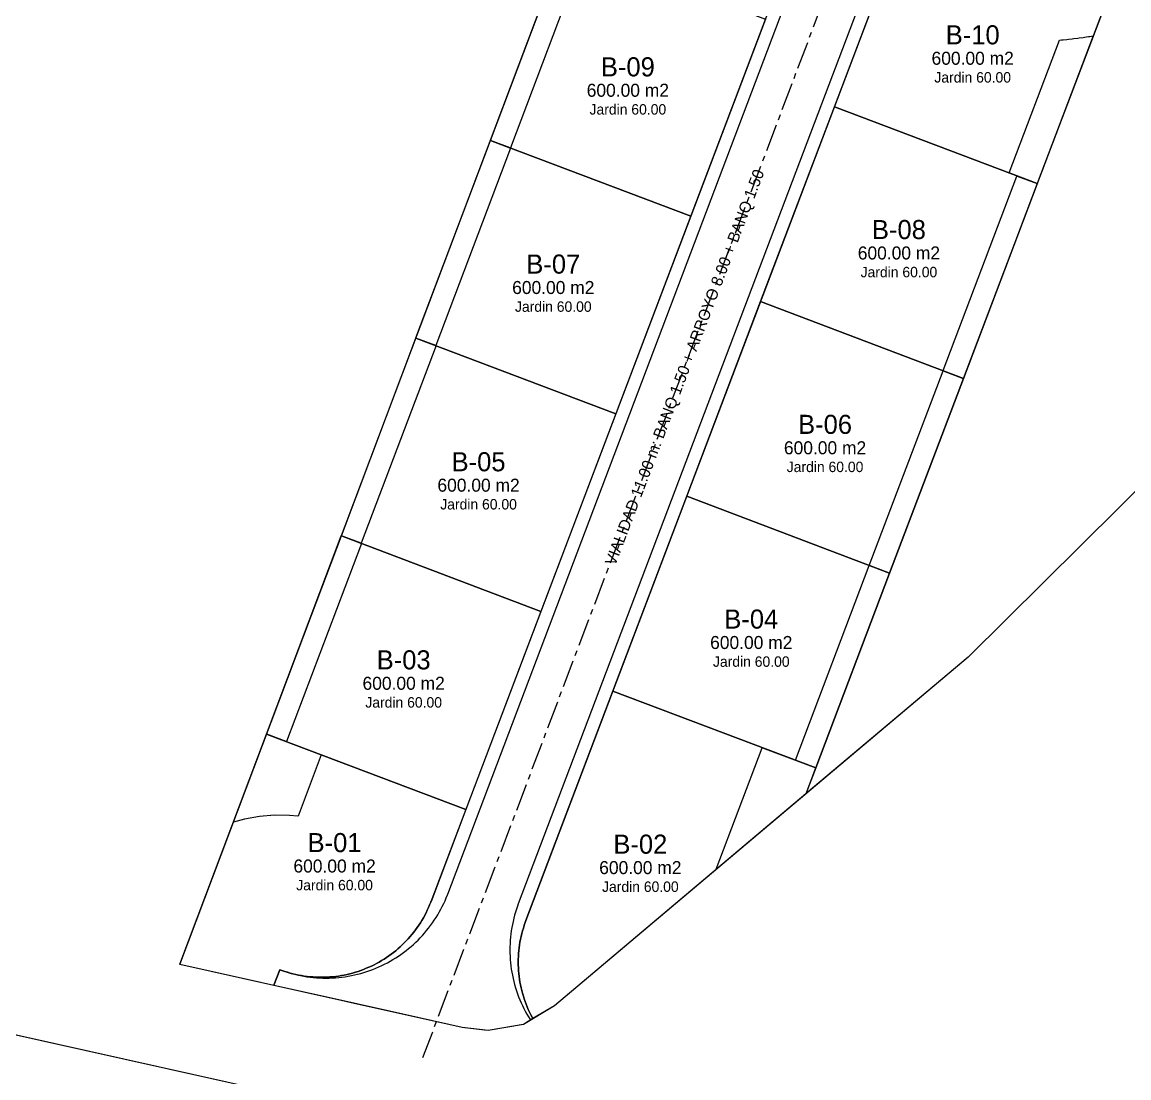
# Model space of a CAD drawing. Header units: metres. Extents: x 357848 to 358234, y 2285108 to 2285465.
# Drawn here: x 358028.8 to 358156.3, y 2285264.8 to 2285386.5 of the extents above; entities that cross this region are included whole.
import ezdxf
from ezdxf.enums import TextEntityAlignment as Align

# ---------------------------------------------------------------- set-up
doc = ezdxf.new("R2010")
doc.units = ezdxf.units.M
doc.linetypes.add('CENTER', pattern=[5.08, 3.175, -0.635, 0.635, -0.635])
for name, color, linetype in [('JARDIN-DONACION-10', 3, 'Continuous'), ('LOTES', 2, 'Continuous'), ('PARQUE-LINEAL', 94, 'Continuous'), ('POLIGONO', 5, 'Continuous'), ('TEXTO', 7, 'Continuous'), ('VIAL-ARROYO', 8, 'Continuous'), ('VIAL-DERECHO-VIA', 9, 'Continuous'), ('VIAL-EJE', 1, 'Continuous')]:
    doc.layers.add(name, color=color, linetype=linetype)

msp = doc.modelspace()

# ---------------------------------------------------------------- linework, layer by layer
at = {"layer": 'JARDIN-DONACION-10'}
msp.add_lwpolyline([(358093.67, 2285394.66), (358085.08, 2285371.96), (358085.07, 2285371.96), (358085.07, 2285371.96), (358085.07, 2285371.96), (358085.07, 2285371.96), (358085.07, 2285371.96), (358085.07, 2285371.96), (358085.07, 2285371.96), (358085.07, 2285371.96), (358085.07, 2285371.96), (358085.07, 2285371.96), (358085.07, 2285371.96), (358085.07, 2285371.96), (358085.07, 2285371.96), (358085.06, 2285371.96), (358085.06, 2285371.96), (358085.06, 2285371.96), (358082.79, 2285372.82), (358082.79, 2285372.82), (358082.79, 2285372.82), (358082.79, 2285372.82), (358082.79, 2285372.82), (358082.79, 2285372.82), (358082.79, 2285372.82), (358082.79, 2285372.82), (358082.79, 2285372.82), (358082.79, 2285372.82), (358082.79, 2285372.82), (358082.79, 2285372.83), (358082.79, 2285372.83), (358082.79, 2285372.83), (358082.79, 2285372.83), (358082.79, 2285372.83), (358082.79, 2285372.83), (358082.79, 2285372.83), (358091.34, 2285395.54)], dxfattribs=at)
for points in [[(358142.55, 2285369.07), (358142.55, 2285369.07), (358142.55, 2285369.07), (358142.54, 2285369.07), (358142.54, 2285369.07), (358142.54, 2285369.07), (358142.54, 2285369.07), (358142.54, 2285369.07), (358142.54, 2285369.07), (358142.54, 2285369.07), (358142.54, 2285369.07), (358142.54, 2285369.07), (358142.54, 2285369.07), (358142.54, 2285369.08), (358142.54, 2285369.08), (358142.54, 2285369.08), (358142.54, 2285369.08), (358148.35, 2285384.39), (358148.35, 2285384.39), (358148.35, 2285384.39), (358148.35, 2285384.39), (358148.35, 2285384.39), (358148.35, 2285384.39), (358148.35, 2285384.39), (358148.35, 2285384.39), (358148.35, 2285384.39), (358148.35, 2285384.39), (358148.35, 2285384.39), (358148.35, 2285384.39), (358148.35, 2285384.39), (358148.59, 2285384.41), (358148.59, 2285384.41), (358148.77, 2285384.43), (358148.77, 2285384.43), (358149.21, 2285384.47), (358149.21, 2285384.47), (358149.39, 2285384.48), (358149.39, 2285384.48), (358149.83, 2285384.53), (358149.83, 2285384.53), (358150.01, 2285384.55), (358150.01, 2285384.55), (358150.45, 2285384.61), (358150.45, 2285384.61), (358150.63, 2285384.63), (358150.63, 2285384.63), (358151.07, 2285384.69), (358151.07, 2285384.69), (358151.24, 2285384.72), (358151.24, 2285384.72), (358151.68, 2285384.79), (358151.68, 2285384.79), (358151.86, 2285384.81), (358151.86, 2285384.81), (358152.23, 2285384.88), (358152.23, 2285384.88), (358152.23, 2285384.88), (358152.23, 2285384.88), (358152.23, 2285384.88), (358152.23, 2285384.88), (358152.24, 2285384.88), (358152.24, 2285384.88), (358152.24, 2285384.88), (358152.24, 2285384.88), (358152.24, 2285384.88), (358152.24, 2285384.88), (358152.24, 2285384.87), (358152.24, 2285384.87), (358152.24, 2285384.87), (358152.24, 2285384.87), (358152.24, 2285384.87), (358152.24, 2285384.87), (358152.24, 2285384.87), (358152.24, 2285384.87), (358152.24, 2285384.87), (358152.24, 2285384.87), (358145.79, 2285367.85), (358145.79, 2285367.85), (358145.79, 2285367.85), (358145.79, 2285367.84), (358145.79, 2285367.84), (358145.79, 2285367.84), (358145.79, 2285367.84), (358145.79, 2285367.84), (358145.79, 2285367.84), (358145.79, 2285367.84), (358145.78, 2285367.84), (358145.78, 2285367.84), (358145.78, 2285367.84), (358145.78, 2285367.84), (358145.78, 2285367.84), (358145.78, 2285367.84), (358145.78, 2285367.84), (358142.55, 2285369.07)], [(358074.21, 2285350.05), (358074.21, 2285350.05), (358074.21, 2285350.05), (358074.21, 2285350.05), (358074.21, 2285350.05), (358074.21, 2285350.05), (358074.21, 2285350.05), (358074.21, 2285350.06), (358074.21, 2285350.06), (358074.21, 2285350.06), (358074.21, 2285350.06), (358074.21, 2285350.06), (358074.21, 2285350.06), (358074.21, 2285350.06), (358074.21, 2285350.06), (358074.21, 2285350.06), (358074.21, 2285350.06), (358082.78, 2285372.81), (358082.78, 2285372.81), (358082.78, 2285372.81), (358082.78, 2285372.82), (358082.78, 2285372.82), (358082.78, 2285372.82), (358082.78, 2285372.82), (358082.78, 2285372.82), (358082.78, 2285372.82), (358082.78, 2285372.82), (358082.79, 2285372.82), (358082.79, 2285372.82), (358082.79, 2285372.82), (358082.79, 2285372.82), (358082.79, 2285372.82), (358082.79, 2285372.82), (358082.79, 2285372.82), (358085.1, 2285371.94), (358085.1, 2285371.94), (358085.1, 2285371.94), (358085.1, 2285371.94), (358085.1, 2285371.94), (358085.1, 2285371.94), (358085.1, 2285371.94), (358085.11, 2285371.94), (358085.11, 2285371.94), (358085.11, 2285371.94), (358085.11, 2285371.94), (358085.11, 2285371.94), (358085.11, 2285371.93), (358085.11, 2285371.93), (358085.11, 2285371.93), (358085.11, 2285371.93), (358085.11, 2285371.93), (358076.49, 2285349.2), (358076.49, 2285349.2), (358076.49, 2285349.2), (358076.49, 2285349.2), (358076.49, 2285349.2), (358076.49, 2285349.19), (358076.49, 2285349.19), (358076.49, 2285349.19), (358076.49, 2285349.19), (358076.49, 2285349.19), (358076.48, 2285349.19), (358076.48, 2285349.19), (358076.48, 2285349.19), (358076.48, 2285349.19), (358076.48, 2285349.19), (358076.48, 2285349.19), (358076.48, 2285349.19), (358074.21, 2285350.05)], [(358134.95, 2285346.28), (358134.95, 2285346.28), (358134.95, 2285346.28), (358134.95, 2285346.28), (358134.95, 2285346.28), (358134.95, 2285346.28), (358134.95, 2285346.28), (358134.95, 2285346.28), (358134.95, 2285346.28), (358134.95, 2285346.28), (358134.95, 2285346.28), (358134.95, 2285346.29), (358134.95, 2285346.29), (358134.95, 2285346.29), (358134.95, 2285346.29), (358134.95, 2285346.29), (358134.95, 2285346.29), (358143.45, 2285368.71), (358143.45, 2285368.71), (358143.45, 2285368.72), (358143.45, 2285368.72), (358143.45, 2285368.72), (358143.45, 2285368.72), (358143.45, 2285368.72), (358143.45, 2285368.72), (358143.45, 2285368.72), (358143.45, 2285368.72), (358143.45, 2285368.72), (358143.46, 2285368.72), (358143.46, 2285368.72), (358143.46, 2285368.72), (358143.46, 2285368.72), (358143.46, 2285368.72), (358143.46, 2285368.72), (358145.78, 2285367.84), (358145.78, 2285367.84), (358145.78, 2285367.84), (358145.78, 2285367.84), (358145.78, 2285367.84), (358145.78, 2285367.84), (358145.78, 2285367.84), (358145.78, 2285367.84), (358145.78, 2285367.84), (358145.78, 2285367.84), (358145.78, 2285367.83), (358145.78, 2285367.83), (358145.78, 2285367.83), (358145.78, 2285367.83), (358145.78, 2285367.83), (358145.78, 2285367.83), (358145.78, 2285367.83), (358137.29, 2285345.4), (358137.29, 2285345.4), (358137.29, 2285345.4), (358137.29, 2285345.4), (358137.28, 2285345.4), (358137.28, 2285345.4), (358137.28, 2285345.4), (358137.28, 2285345.4), (358137.28, 2285345.4), (358137.28, 2285345.4), (358137.28, 2285345.4), (358137.28, 2285345.4), (358137.28, 2285345.4), (358137.28, 2285345.4), (358137.28, 2285345.4), (358137.27, 2285345.4), (358137.27, 2285345.4), (358134.95, 2285346.28)], [(358065.62, 2285327.24), (358065.62, 2285327.24), (358065.62, 2285327.24), (358065.61, 2285327.24), (358065.61, 2285327.24), (358065.61, 2285327.25), (358065.61, 2285327.25), (358065.61, 2285327.25), (358065.61, 2285327.25), (358065.61, 2285327.25), (358065.61, 2285327.25), (358065.61, 2285327.25), (358065.61, 2285327.25), (358065.61, 2285327.25), (358065.61, 2285327.25), (358065.61, 2285327.25), (358065.61, 2285327.26), (358074.2, 2285350.05), (358074.2, 2285350.05), (358074.2, 2285350.05), (358074.2, 2285350.05), (358074.2, 2285350.05), (358074.2, 2285350.05), (358074.2, 2285350.05), (358074.2, 2285350.05), (358074.2, 2285350.05), (358074.21, 2285350.05), (358074.21, 2285350.05), (358074.21, 2285350.05), (358074.21, 2285350.05), (358074.21, 2285350.05), (358074.21, 2285350.05), (358074.21, 2285350.05), (358074.21, 2285350.05), (358076.52, 2285349.18), (358076.52, 2285349.18), (358076.52, 2285349.18), (358076.52, 2285349.18), (358076.52, 2285349.18), (358076.52, 2285349.18), (358076.52, 2285349.17), (358076.52, 2285349.17), (358076.52, 2285349.17), (358076.52, 2285349.17), (358076.52, 2285349.17), (358076.52, 2285349.17), (358076.52, 2285349.17), (358076.52, 2285349.17), (358076.52, 2285349.17), (358076.52, 2285349.17), (358076.52, 2285349.17), (358067.89, 2285326.39), (358067.89, 2285326.39), (358067.89, 2285326.39), (358067.89, 2285326.39), (358067.89, 2285326.39), (358067.89, 2285326.39), (358067.89, 2285326.39), (358067.89, 2285326.39), (358067.89, 2285326.39), (358067.89, 2285326.39), (358067.88, 2285326.39), (358067.88, 2285326.38), (358067.88, 2285326.38), (358067.88, 2285326.38), (358067.88, 2285326.38), (358067.88, 2285326.39), (358067.88, 2285326.39), (358065.62, 2285327.24)], [(358126.45, 2285323.84), (358126.45, 2285323.84), (358126.45, 2285323.84), (358126.45, 2285323.84), (358126.45, 2285323.84), (358126.45, 2285323.84), (358126.44, 2285323.84), (358126.44, 2285323.84), (358126.44, 2285323.84), (358126.44, 2285323.84), (358126.44, 2285323.84), (358126.44, 2285323.84), (358126.44, 2285323.84), (358126.44, 2285323.85), (358126.44, 2285323.85), (358126.44, 2285323.85), (358126.44, 2285323.85), (358134.94, 2285346.27), (358134.94, 2285346.27), (358134.94, 2285346.27), (358134.94, 2285346.27), (358134.95, 2285346.27), (358134.95, 2285346.28), (358134.95, 2285346.28), (358134.95, 2285346.28), (358134.95, 2285346.28), (358134.95, 2285346.28), (358134.95, 2285346.28), (358134.95, 2285346.28), (358134.95, 2285346.28), (358134.95, 2285346.28), (358134.95, 2285346.28), (358134.96, 2285346.28), (358134.96, 2285346.28), (358137.27, 2285345.4), (358137.27, 2285345.4), (358137.28, 2285345.4), (358137.28, 2285345.4), (358137.28, 2285345.4), (358137.28, 2285345.4), (358137.28, 2285345.4), (358137.28, 2285345.39), (358137.28, 2285345.39), (358137.28, 2285345.39), (358137.28, 2285345.39), (358137.28, 2285345.39), (358137.28, 2285345.39), (358137.28, 2285345.39), (358137.28, 2285345.39), (358137.28, 2285345.39), (358137.28, 2285345.39), (358128.78, 2285322.96), (358128.78, 2285322.96), (358128.78, 2285322.96), (358128.78, 2285322.96), (358128.78, 2285322.96), (358128.78, 2285322.96), (358128.78, 2285322.96), (358128.78, 2285322.96), (358128.78, 2285322.96), (358128.78, 2285322.96), (358128.78, 2285322.96), (358128.77, 2285322.96), (358128.77, 2285322.96), (358128.77, 2285322.96), (358128.77, 2285322.96), (358128.77, 2285322.96), (358128.77, 2285322.96), (358126.45, 2285323.84)], [(358057.01, 2285304.39), (358057.01, 2285304.39), (358057, 2285304.39), (358057, 2285304.39), (358057, 2285304.39), (358057, 2285304.4), (358057, 2285304.4), (358057, 2285304.4), (358057, 2285304.4), (358057, 2285304.4), (358057, 2285304.4), (358057, 2285304.4), (358057, 2285304.4), (358057, 2285304.4), (358057, 2285304.4), (358057, 2285304.4), (358057, 2285304.41), (358065.6, 2285327.24), (358065.6, 2285327.24), (358065.6, 2285327.24), (358065.61, 2285327.24), (358065.61, 2285327.24), (358065.61, 2285327.24), (358065.61, 2285327.24), (358065.61, 2285327.24), (358065.61, 2285327.24), (358065.61, 2285327.24), (358065.61, 2285327.24), (358065.61, 2285327.24), (358065.61, 2285327.24), (358065.61, 2285327.24), (358065.62, 2285327.24), (358065.62, 2285327.24), (358065.62, 2285327.24), (358067.92, 2285326.37), (358067.92, 2285326.37), (358067.92, 2285326.37), (358067.92, 2285326.37), (358067.92, 2285326.37), (358067.92, 2285326.37), (358067.92, 2285326.37), (358067.92, 2285326.37), (358067.92, 2285326.37), (358067.92, 2285326.36), (358067.92, 2285326.36), (358067.92, 2285326.36), (358067.92, 2285326.36), (358067.92, 2285326.36), (358067.92, 2285326.36), (358067.92, 2285326.36), (358067.92, 2285326.36), (358059.28, 2285303.54), (358059.28, 2285303.54), (358059.28, 2285303.54), (358059.28, 2285303.54), (358059.27, 2285303.54), (358059.27, 2285303.54), (358059.27, 2285303.54), (358059.27, 2285303.54), (358059.27, 2285303.54), (358059.27, 2285303.54), (358059.27, 2285303.54), (358059.27, 2285303.54), (358059.27, 2285303.54), (358059.27, 2285303.54), (358059.27, 2285303.54), (358059.26, 2285303.54), (358059.26, 2285303.54), (358057.01, 2285304.39)], [(358117.94, 2285301.39), (358117.94, 2285301.39), (358117.94, 2285301.39), (358117.94, 2285301.39), (358117.94, 2285301.39), (358117.94, 2285301.4), (358117.94, 2285301.4), (358117.94, 2285301.4), (358117.94, 2285301.4), (358117.94, 2285301.4), (358117.94, 2285301.4), (358117.94, 2285301.4), (358117.94, 2285301.4), (358117.94, 2285301.4), (358117.94, 2285301.4), (358117.94, 2285301.4), (358117.94, 2285301.41), (358126.44, 2285323.83), (358126.44, 2285323.83), (358126.44, 2285323.83), (358126.44, 2285323.83), (358126.44, 2285323.83), (358126.44, 2285323.83), (358126.44, 2285323.83), (358126.44, 2285323.83), (358126.44, 2285323.83), (358126.44, 2285323.83), (358126.45, 2285323.83), (358126.45, 2285323.83), (358126.45, 2285323.83), (358126.45, 2285323.83), (358126.45, 2285323.83), (358126.45, 2285323.83), (358126.45, 2285323.83), (358128.77, 2285322.96), (358128.77, 2285322.96), (358128.77, 2285322.96), (358128.77, 2285322.95), (358128.77, 2285322.95), (358128.77, 2285322.95), (358128.77, 2285322.95), (358128.77, 2285322.95), (358128.77, 2285322.95), (358128.78, 2285322.95), (358128.78, 2285322.95), (358128.78, 2285322.95), (358128.78, 2285322.95), (358128.78, 2285322.95), (358128.78, 2285322.94), (358128.78, 2285322.94), (358128.78, 2285322.94), (358120.28, 2285300.52), (358120.28, 2285300.52), (358120.28, 2285300.52), (358120.28, 2285300.52), (358120.28, 2285300.52), (358120.28, 2285300.52), (358120.27, 2285300.51), (358120.27, 2285300.51), (358120.27, 2285300.51), (358120.27, 2285300.51), (358120.27, 2285300.51), (358120.27, 2285300.51), (358120.27, 2285300.51), (358120.27, 2285300.51), (358120.27, 2285300.51), (358120.27, 2285300.51), (358120.26, 2285300.51), (358117.94, 2285301.39)], [(358053.19, 2285294.24), (358053.19, 2285294.24), (358053.19, 2285294.24), (358053.18, 2285294.24), (358053.18, 2285294.24), (358053.18, 2285294.24), (358053.18, 2285294.24), (358053.18, 2285294.24), (358053.18, 2285294.24), (358053.18, 2285294.24), (358053.18, 2285294.24), (358053.18, 2285294.25), (358053.18, 2285294.25), (358053.18, 2285294.25), (358053.18, 2285294.25), (358053.18, 2285294.25), (358053.18, 2285294.25), (358053.18, 2285294.25), (358053.18, 2285294.25), (358053.18, 2285294.25), (358053.18, 2285294.25), (358053.18, 2285294.25), (358053.18, 2285294.26), (358053.18, 2285294.26), (358056.99, 2285304.39), (358056.99, 2285304.39), (358056.99, 2285304.39), (358056.99, 2285304.39), (358057, 2285304.39), (358057, 2285304.39), (358057, 2285304.39), (358057, 2285304.39), (358057, 2285304.39), (358057, 2285304.39), (358057, 2285304.39), (358057, 2285304.39), (358057, 2285304.39), (358057, 2285304.39), (358057, 2285304.39), (358057.01, 2285304.39), (358057.01, 2285304.39), (358063.29, 2285302.01), (358063.29, 2285302.01), (358063.29, 2285302.01), (358063.29, 2285302.01), (358063.3, 2285302.01), (358063.3, 2285302.01), (358063.3, 2285302.01), (358063.3, 2285302.01), (358063.3, 2285302), (358063.3, 2285302), (358063.3, 2285302), (358063.3, 2285302), (358063.3, 2285302), (358063.3, 2285302), (358063.3, 2285302), (358063.3, 2285302), (358063.3, 2285302), (358060.62, 2285294.94), (358060.62, 2285294.94), (358060.62, 2285294.94), (358060.62, 2285294.94), (358060.62, 2285294.94), (358060.62, 2285294.94), (358060.62, 2285294.94), (358060.62, 2285294.94), (358060.62, 2285294.94), (358060.62, 2285294.94), (358060.62, 2285294.94), (358060.62, 2285294.94), (358060.62, 2285294.94), (358060.61, 2285294.94), (358059.65, 2285295.04), (358059.65, 2285295.04), (358057.91, 2285295.07), (358057.9, 2285295.07), (358056.17, 2285294.92), (358056.17, 2285294.92), (358054.45, 2285294.61), (358054.45, 2285294.61), (358053.19, 2285294.24)], [(358108.82, 2285288.83), (358108.82, 2285288.82), (358108.82, 2285288.82), (358108.82, 2285288.82), (358108.82, 2285288.82), (358108.82, 2285288.82), (358108.81, 2285288.82), (358108.81, 2285288.82), (358108.81, 2285288.82), (358108.81, 2285288.82), (358108.81, 2285288.82), (358108.81, 2285288.82), (358108.81, 2285288.82), (358108.81, 2285288.82), (358108.81, 2285288.83), (358108.81, 2285288.83), (358108.81, 2285288.83), (358108.81, 2285288.83), (358108.8, 2285288.83), (358108.8, 2285288.83), (358108.8, 2285288.83), (358108.8, 2285288.83), (358108.8, 2285288.83), (358108.8, 2285288.83), (358108.8, 2285288.83), (358108.8, 2285288.83), (358108.8, 2285288.84), (358108.8, 2285288.84), (358114.11, 2285302.83), (358114.11, 2285302.84), (358114.11, 2285302.84), (358114.11, 2285302.84), (358114.11, 2285302.84), (358114.11, 2285302.84), (358114.11, 2285302.84), (358114.11, 2285302.84), (358114.12, 2285302.84), (358114.12, 2285302.84), (358114.12, 2285302.84), (358114.12, 2285302.84), (358114.12, 2285302.84), (358114.12, 2285302.84), (358114.12, 2285302.84), (358114.12, 2285302.84), (358114.12, 2285302.84), (358120.26, 2285300.51), (358120.27, 2285300.51), (358120.27, 2285300.51), (358120.27, 2285300.51), (358120.27, 2285300.51), (358120.27, 2285300.51), (358120.27, 2285300.51), (358120.27, 2285300.51), (358120.27, 2285300.51), (358120.27, 2285300.51), (358120.27, 2285300.51), (358120.27, 2285300.51), (358120.27, 2285300.5), (358120.27, 2285300.5), (358120.27, 2285300.5), (358120.27, 2285300.5), (358120.27, 2285300.5), (358119.14, 2285297.52), (358119.14, 2285297.52), (358119.14, 2285297.52), (358119.14, 2285297.52), (358119.14, 2285297.52), (358119.14, 2285297.52), (358108.82, 2285288.83)]]:
    msp.add_lwpolyline(points, close=True, dxfattribs=at)
at = {"layer": 'LOTES'}
for points in [[(358130.91, 2285399.14), (358154.29, 2285390.28), (358145.79, 2285367.84), (358122.41, 2285376.7), (358130.91, 2285399.14)], [(358105.86, 2285364.08), (358082.78, 2285372.82), (358091.35, 2285395.55), (358114.47, 2285386.79), (358105.86, 2285364.08)], [(358122.41, 2285376.7), (358145.79, 2285367.84), (358137.28, 2285345.4), (358113.91, 2285354.25), (358122.41, 2285376.7)], [(358097.24, 2285341.32), (358074.2, 2285350.05), (358082.78, 2285372.82), (358105.86, 2285364.08), (358097.24, 2285341.32)], [(358113.91, 2285354.25), (358137.28, 2285345.4), (358128.78, 2285322.95), (358105.4, 2285331.81), (358113.91, 2285354.25)], [(358088.61, 2285318.53), (358065.61, 2285327.25), (358074.2, 2285350.05), (358097.24, 2285341.32), (358088.61, 2285318.53)], [(358105.4, 2285331.81), (358128.78, 2285322.95), (358120.27, 2285300.51), (358096.9, 2285309.37), (358105.4, 2285331.81)], [(358079.95, 2285295.7), (358057, 2285304.4), (358065.61, 2285327.25), (358088.61, 2285318.53), (358079.95, 2285295.7)], [(358090.15, 2285273.1), (358090.15, 2285273.1), (358090.15, 2285273.1), (358090.15, 2285273.1), (358090.15, 2285273.1), (358090.15, 2285273.1), (358087.68, 2285271.62), (358087.68, 2285271.62), (358087.68, 2285271.62), (358087.68, 2285271.62), (358087.68, 2285271.62), (358087.68, 2285271.62), (358087.68, 2285271.62), (358087.68, 2285271.62), (358087.68, 2285271.62), (358087.68, 2285271.62), (358087.68, 2285271.62), (358087.68, 2285271.62), (358087.67, 2285271.62), (358087.67, 2285271.62), (358087.67, 2285271.62), (358087.67, 2285271.62), (358087.67, 2285271.62), (358087.67, 2285271.62), (358087.67, 2285271.62), (358087.67, 2285271.62), (358087.67, 2285271.62), (358087.59, 2285271.77), (358087.59, 2285271.77), (358087.59, 2285271.77), (358087.59, 2285271.77), (358087.59, 2285271.77), (358087.59, 2285271.77), (358087.44, 2285272.06), (358087.44, 2285272.06), (358087.44, 2285272.06), (358087.44, 2285272.06), (358087.44, 2285272.06), (358087.44, 2285272.06), (358087.29, 2285272.36), (358087.29, 2285272.36), (358087.29, 2285272.36), (358087.29, 2285272.36), (358087.29, 2285272.36), (358087.29, 2285272.36), (358087.15, 2285272.66), (358087.15, 2285272.66), (358087.15, 2285272.66), (358087.15, 2285272.66), (358087.15, 2285272.66), (358087.15, 2285272.66), (358087.02, 2285272.96), (358087.02, 2285272.96), (358087.02, 2285272.96), (358087.02, 2285272.96), (358087.02, 2285272.96), (358087.02, 2285272.96), (358086.9, 2285273.27), (358086.9, 2285273.27), (358086.9, 2285273.27), (358086.9, 2285273.27), (358086.9, 2285273.27), (358086.9, 2285273.27), (358086.78, 2285273.58), (358086.78, 2285273.58), (358086.78, 2285273.58), (358086.78, 2285273.58), (358086.78, 2285273.58), (358086.78, 2285273.58), (358086.68, 2285273.9), (358086.68, 2285273.9), (358086.68, 2285273.9), (358086.68, 2285273.9), (358086.68, 2285273.9), (358086.68, 2285273.9), (358086.58, 2285274.21), (358086.58, 2285274.21), (358086.58, 2285274.21), (358086.58, 2285274.21), (358086.58, 2285274.21), (358086.58, 2285274.21), (358086.48, 2285274.53), (358086.48, 2285274.53), (358086.48, 2285274.53), (358086.48, 2285274.53), (358086.48, 2285274.53), (358086.48, 2285274.53), (358086.4, 2285274.85), (358086.4, 2285274.85), (358086.4, 2285274.85), (358086.4, 2285274.85), (358086.4, 2285274.85), (358086.4, 2285274.85), (358086.32, 2285275.17), (358086.32, 2285275.17), (358086.32, 2285275.17), (358086.32, 2285275.17), (358086.32, 2285275.17), (358086.32, 2285275.17), (358086.26, 2285275.5), (358086.26, 2285275.5), (358086.26, 2285275.5), (358086.26, 2285275.5), (358086.26, 2285275.5), (358086.26, 2285275.5), (358086.19, 2285275.82), (358086.19, 2285275.82), (358086.19, 2285275.82), (358086.19, 2285275.82), (358086.19, 2285275.82), (358086.19, 2285275.82), (358086.14, 2285276.15), (358086.14, 2285276.15), (358086.14, 2285276.15), (358086.14, 2285276.15), (358086.14, 2285276.15), (358086.14, 2285276.15), (358086.1, 2285276.48), (358086.1, 2285276.48), (358086.1, 2285276.48), (358086.1, 2285276.48), (358086.1, 2285276.48), (358086.1, 2285276.48), (358086.06, 2285276.81), (358086.06, 2285276.81), (358086.06, 2285276.81), (358086.06, 2285276.81), (358086.06, 2285276.81), (358086.06, 2285276.81), (358086.03, 2285277.14), (358086.03, 2285277.14), (358086.03, 2285277.14), (358086.03, 2285277.14), (358086.03, 2285277.14), (358086.03, 2285277.14), (358086.01, 2285277.47), (358086.01, 2285277.47), (358086.01, 2285277.47), (358086.01, 2285277.47), (358086.01, 2285277.47), (358086.01, 2285277.47), (358086, 2285277.8), (358086, 2285277.8), (358086, 2285277.8), (358086, 2285277.8), (358086, 2285277.8), (358086, 2285277.8), (358086, 2285278.13), (358086, 2285278.13), (358086, 2285278.13), (358086, 2285278.13), (358086, 2285278.13), (358086, 2285278.13), (358086, 2285278.46), (358086, 2285278.46), (358086, 2285278.46), (358086, 2285278.46), (358086, 2285278.46), (358086, 2285278.46), (358086.01, 2285278.79), (358086.01, 2285278.79), (358086.01, 2285278.79), (358086.01, 2285278.79), (358086.01, 2285278.79), (358086.01, 2285278.79), (358086.03, 2285279.12), (358086.03, 2285279.12), (358086.03, 2285279.12), (358086.03, 2285279.12), (358086.03, 2285279.12), (358086.03, 2285279.12), (358086.06, 2285279.45), (358086.06, 2285279.45), (358086.06, 2285279.45), (358086.06, 2285279.45), (358086.06, 2285279.45), (358086.06, 2285279.45), (358086.1, 2285279.78), (358086.1, 2285279.78), (358086.1, 2285279.78), (358086.1, 2285279.78), (358086.1, 2285279.78), (358086.1, 2285279.78), (358086.14, 2285280.11), (358086.14, 2285280.11), (358086.14, 2285280.11), (358086.14, 2285280.11), (358086.14, 2285280.11), (358086.14, 2285280.11), (358086.19, 2285280.44), (358086.19, 2285280.44), (358086.19, 2285280.44), (358086.19, 2285280.44), (358086.19, 2285280.44), (358086.19, 2285280.44), (358086.26, 2285280.76), (358086.26, 2285280.76), (358086.26, 2285280.76), (358086.26, 2285280.76), (358086.26, 2285280.76), (358086.26, 2285280.76), (358086.32, 2285281.09), (358086.32, 2285281.09), (358086.32, 2285281.09), (358086.32, 2285281.09), (358086.32, 2285281.09), (358086.32, 2285281.09), (358086.4, 2285281.41), (358086.4, 2285281.41), (358086.4, 2285281.41), (358086.4, 2285281.41), (358086.4, 2285281.41), (358086.4, 2285281.41), (358086.48, 2285281.73), (358086.48, 2285281.73), (358086.48, 2285281.73), (358086.48, 2285281.73), (358086.48, 2285281.73), (358086.48, 2285281.73), (358086.58, 2285282.05), (358086.58, 2285282.05), (358086.58, 2285282.05), (358086.58, 2285282.05), (358086.58, 2285282.05), (358086.58, 2285282.05), (358086.68, 2285282.36), (358086.68, 2285282.36), (358086.68, 2285282.37), (358086.68, 2285282.37), (358086.68, 2285282.37), (358086.68, 2285282.37), (358086.78, 2285282.68), (358086.78, 2285282.68), (358086.78, 2285282.68), (358086.78, 2285282.68), (358086.78, 2285282.68), (358086.78, 2285282.68), (358086.87, 2285282.91), (358086.87, 2285282.91), (358086.87, 2285282.91), (358086.87, 2285282.91), (358086.87, 2285282.91), (358086.87, 2285282.92), (358086.87, 2285282.92), (358086.87, 2285282.92), (358086.87, 2285282.92), (358086.87, 2285282.92), (358086.87, 2285282.92), (358086.87, 2285282.92), (358086.87, 2285282.92), (358086.87, 2285282.92), (358086.87, 2285282.92), (358086.87, 2285282.92), (358096.9, 2285309.37), (358120.27, 2285300.51), (358119.14, 2285297.52), (358090.15, 2285273.1)], [(358075.94, 2285285.1), (358075.94, 2285285.1), (358075.94, 2285285.1), (358075.94, 2285285.1), (358075.94, 2285285.1), (358075.93, 2285285.1), (358075.93, 2285285.1), (358075.93, 2285285.1), (358075.93, 2285285.1), (358075.93, 2285285.09), (358075.93, 2285285.09), (358075.91, 2285285.02), (358075.91, 2285285.02), (358075.91, 2285285.02), (358075.91, 2285285.02), (358075.78, 2285284.71), (358075.78, 2285284.71), (358075.78, 2285284.71), (358075.78, 2285284.71), (358075.65, 2285284.41), (358075.65, 2285284.41), (358075.65, 2285284.41), (358075.65, 2285284.41), (358075.51, 2285284.11), (358075.51, 2285284.11), (358075.51, 2285284.11), (358075.51, 2285284.11), (358075.37, 2285283.81), (358075.37, 2285283.81), (358075.37, 2285283.81), (358075.37, 2285283.81), (358075.22, 2285283.52), (358075.22, 2285283.52), (358075.22, 2285283.51), (358075.22, 2285283.51), (358075.06, 2285283.22), (358075.06, 2285283.22), (358075.06, 2285283.22), (358075.06, 2285283.22), (358074.89, 2285282.94), (358074.89, 2285282.94), (358074.89, 2285282.94), (358074.89, 2285282.94), (358074.72, 2285282.66), (358074.72, 2285282.66), (358074.72, 2285282.66), (358074.72, 2285282.66), (358074.54, 2285282.38), (358074.54, 2285282.38), (358074.54, 2285282.38), (358074.54, 2285282.38), (358074.35, 2285282.11), (358074.35, 2285282.11), (358074.35, 2285282.11), (358074.35, 2285282.11), (358074.15, 2285281.84), (358074.15, 2285281.84), (358074.15, 2285281.84), (358074.15, 2285281.84), (358073.95, 2285281.57), (358073.95, 2285281.57), (358073.95, 2285281.57), (358073.95, 2285281.57), (358073.75, 2285281.31), (358073.75, 2285281.31), (358073.75, 2285281.31), (358073.75, 2285281.31), (358073.53, 2285281.06), (358073.53, 2285281.06), (358073.53, 2285281.06), (358073.53, 2285281.06), (358073.31, 2285280.81), (358073.31, 2285280.81), (358073.31, 2285280.81), (358073.31, 2285280.81), (358073.09, 2285280.57), (358073.09, 2285280.57), (358073.09, 2285280.57), (358073.09, 2285280.57), (358072.86, 2285280.33), (358072.86, 2285280.33), (358072.86, 2285280.33), (358072.86, 2285280.33), (358072.62, 2285280.1), (358072.62, 2285280.1), (358072.62, 2285280.1), (358072.62, 2285280.1), (358072.38, 2285279.88), (358072.38, 2285279.88), (358072.38, 2285279.88), (358072.38, 2285279.88), (358072.13, 2285279.66), (358072.13, 2285279.66), (358072.13, 2285279.66), (358072.13, 2285279.66), (358071.88, 2285279.44), (358071.88, 2285279.44), (358071.87, 2285279.44), (358071.87, 2285279.44), (358071.62, 2285279.24), (358071.62, 2285279.24), (358071.62, 2285279.24), (358071.62, 2285279.24), (358071.35, 2285279.04), (358071.35, 2285279.04), (358071.35, 2285279.04), (358071.35, 2285279.04), (358071.08, 2285278.84), (358071.08, 2285278.84), (358071.08, 2285278.84), (358071.08, 2285278.84), (358070.81, 2285278.65), (358070.81, 2285278.65), (358070.81, 2285278.65), (358070.81, 2285278.65), (358070.53, 2285278.47), (358070.53, 2285278.47), (358070.53, 2285278.47), (358070.53, 2285278.47), (358070.25, 2285278.3), (358070.25, 2285278.3), (358070.25, 2285278.3), (358070.25, 2285278.3), (358069.97, 2285278.13), (358069.97, 2285278.13), (358069.96, 2285278.13), (358069.96, 2285278.13), (358069.67, 2285277.97), (358069.67, 2285277.97), (358069.67, 2285277.97), (358069.67, 2285277.97), (358069.38, 2285277.82), (358069.38, 2285277.82), (358069.38, 2285277.82), (358069.38, 2285277.82), (358069.08, 2285277.67), (358069.08, 2285277.67), (358069.08, 2285277.67), (358069.08, 2285277.67), (358068.78, 2285277.54), (358068.78, 2285277.54), (358068.78, 2285277.54), (358068.78, 2285277.54), (358068.48, 2285277.41), (358068.48, 2285277.41), (358068.48, 2285277.41), (358068.48, 2285277.41), (358068.17, 2285277.28), (358068.17, 2285277.28), (358068.17, 2285277.28), (358068.17, 2285277.28), (358067.86, 2285277.17), (358067.86, 2285277.17), (358067.86, 2285277.17), (358067.86, 2285277.17), (358067.55, 2285277.06), (358067.55, 2285277.06), (358067.55, 2285277.06), (358067.55, 2285277.06), (358067.23, 2285276.96), (358067.23, 2285276.96), (358067.23, 2285276.96), (358067.23, 2285276.96), (358066.91, 2285276.87), (358066.91, 2285276.87), (358066.91, 2285276.87), (358066.91, 2285276.87), (358066.59, 2285276.78), (358066.59, 2285276.78), (358066.59, 2285276.78), (358066.59, 2285276.78), (358066.27, 2285276.71), (358066.27, 2285276.71), (358066.27, 2285276.71), (358066.27, 2285276.71), (358065.94, 2285276.64), (358065.94, 2285276.64), (358065.94, 2285276.64), (358065.94, 2285276.64), (358065.62, 2285276.58), (358065.62, 2285276.58), (358065.62, 2285276.58), (358065.62, 2285276.58), (358065.29, 2285276.52), (358065.29, 2285276.52), (358065.29, 2285276.52), (358065.29, 2285276.52), (358064.96, 2285276.48), (358064.96, 2285276.48), (358064.96, 2285276.48), (358064.96, 2285276.48), (358064.63, 2285276.44), (358064.63, 2285276.44), (358064.63, 2285276.44), (358064.63, 2285276.44), (358064.3, 2285276.42), (358064.3, 2285276.42), (358064.3, 2285276.42), (358064.3, 2285276.42), (358063.97, 2285276.39), (358063.97, 2285276.39), (358063.97, 2285276.39), (358063.97, 2285276.39), (358063.64, 2285276.38), (358063.64, 2285276.38), (358063.64, 2285276.38), (358063.64, 2285276.38), (358063.31, 2285276.38), (358063.31, 2285276.38), (358063.31, 2285276.38), (358063.31, 2285276.38), (358062.98, 2285276.38), (358062.98, 2285276.38), (358062.98, 2285276.38), (358062.98, 2285276.38), (358062.65, 2285276.39), (358062.65, 2285276.39), (358062.65, 2285276.39), (358062.65, 2285276.39), (358062.32, 2285276.42), (358062.32, 2285276.42), (358062.32, 2285276.42), (358062.32, 2285276.42), (358061.99, 2285276.44), (358061.99, 2285276.44), (358061.99, 2285276.44), (358061.99, 2285276.44), (358061.66, 2285276.48), (358061.66, 2285276.48), (358061.66, 2285276.48), (358061.66, 2285276.48), (358061.33, 2285276.52), (358061.33, 2285276.52), (358061.33, 2285276.52), (358061.33, 2285276.52), (358061, 2285276.58), (358061, 2285276.58), (358061, 2285276.58), (358061, 2285276.58), (358060.68, 2285276.64), (358060.68, 2285276.64), (358060.68, 2285276.64), (358060.68, 2285276.64), (358060.35, 2285276.71), (358060.35, 2285276.71), (358060.35, 2285276.71), (358060.35, 2285276.71), (358060.03, 2285276.78), (358060.03, 2285276.78), (358060.03, 2285276.78), (358060.03, 2285276.78), (358059.71, 2285276.87), (358059.71, 2285276.87), (358059.71, 2285276.87), (358059.71, 2285276.87), (358059.39, 2285276.96), (358059.39, 2285276.96), (358059.39, 2285276.96), (358059.39, 2285276.96), (358059.08, 2285277.06), (358059.08, 2285277.06), (358059.08, 2285277.06), (358059.08, 2285277.06), (358058.76, 2285277.17), (358058.76, 2285277.17), (358058.76, 2285277.17), (358058.76, 2285277.17), (358058.54, 2285277.25), (358058.54, 2285277.25), (358058.54, 2285277.25), (358058.53, 2285277.25), (358058.53, 2285277.25), (358058.53, 2285277.25), (358058.53, 2285277.25), (358058.53, 2285277.25), (358058.53, 2285277.25), (358058.53, 2285277.25), (358058.53, 2285277.25), (358058.53, 2285277.25), (358058.53, 2285277.25), (358058.53, 2285277.25), (358058.52, 2285277.25), (358058.52, 2285277.25), (358058.52, 2285277.25), (358058.52, 2285277.25), (358057.85, 2285275.46), (358057.85, 2285275.46), (358057.84, 2285275.45), (358057.84, 2285275.45), (358057.84, 2285275.45), (358057.84, 2285275.45), (358057.84, 2285275.45), (358057.84, 2285275.45), (358057.84, 2285275.45), (358057.84, 2285275.45), (358057.84, 2285275.45), (358057.84, 2285275.45), (358057.84, 2285275.45), (358057.84, 2285275.45), (358057.84, 2285275.45), (358057.84, 2285275.45), (358057.83, 2285275.45), (358057.83, 2285275.45), (358057.83, 2285275.45), (358047.01, 2285277.86), (358047.01, 2285277.87), (358047.01, 2285277.87), (358047.01, 2285277.87), (358047.01, 2285277.87), (358047.01, 2285277.87), (358047.01, 2285277.87), (358047.01, 2285277.87), (358047, 2285277.87), (358047, 2285277.87), (358047, 2285277.87), (358047, 2285277.87), (358047, 2285277.87), (358047, 2285277.87), (358047, 2285277.88), (358047, 2285277.88), (358047, 2285277.88), (358047, 2285277.88), (358057, 2285304.4), (358079.95, 2285295.7), (358075.94, 2285285.1)]]:
    msp.add_lwpolyline(points, close=True, dxfattribs=at)
at = {"layer": 'PARQUE-LINEAL'}
for points in [[(358207.33, 2285382.17), (358137.84, 2285313.27), (358137.84, 2285313.27), (358137.84, 2285313.27), (358137.84, 2285313.27), (358137.84, 2285313.27), (358137.84, 2285313.27), (358137.84, 2285313.27), (358137.84, 2285313.27), (358119.17, 2285297.55), (358119.17, 2285297.55), (358119.17, 2285297.55), (358119.17, 2285297.55), (358119.17, 2285297.55), (358119.17, 2285297.54), (358119.17, 2285297.54), (358119.17, 2285297.54), (358119.17, 2285297.54), (358119.16, 2285297.54), (358119.16, 2285297.54), (358119.16, 2285297.54), (358119.16, 2285297.55), (358119.16, 2285297.55), (358119.16, 2285297.55), (358119.16, 2285297.55), (358119.16, 2285297.55), (358119.16, 2285297.55), (358119.16, 2285297.55), (358119.16, 2285297.55), (358119.16, 2285297.55), (358119.16, 2285297.55), (358119.16, 2285297.55), (358119.16, 2285297.55), (358119.16, 2285297.55), (358119.16, 2285297.56), (358119.16, 2285297.56), (358119.16, 2285297.56), (358119.16, 2285297.56), (358120.27, 2285300.51), (358128.78, 2285322.95), (358137.28, 2285345.4), (358154.29, 2285390.28)], [(358001.77, 2285275.64), (358060.31, 2285262.57)]]:
    msp.add_lwpolyline(points, dxfattribs=at)
at = {"layer": 'POLIGONO'}
for points in [[(358047, 2285277.87), (358117.57, 2285465.14), (358234.04, 2285439.15), (358207.33, 2285382.17), (358137.84, 2285313.27), (358090.15, 2285273.1), (358086.58, 2285270.95), (358082.52, 2285270.24), (358079.54, 2285270.6), (358047, 2285277.87)], [(357879.27, 2285124.57), (357941.62, 2285289.07), (358060.31, 2285262.57), (358062.26, 2285261.77), (358063.93, 2285260.34), (358065.12, 2285258.56), (358065.64, 2285256.29), (358065.51, 2285254.15), (358063.95, 2285251.17), (357910.51, 2285122.42), (357905.46, 2285119.92), (357901.33, 2285119.68), (357879.27, 2285124.57)]]:
    msp.add_lwpolyline(points, close=True, dxfattribs=at)
at = {"layer": 'VIAL-ARROYO'}
msp.add_lwpolyline([(358134.32, 2285412.37), (358086, 2285284.85), (358086, 2285284.85), (358086, 2285284.85), (358086, 2285284.85), (358086, 2285284.85), (358086, 2285284.85), (358086, 2285284.85), (358085.9, 2285284.59), (358085.9, 2285284.59), (358085.78, 2285284.24), (358085.78, 2285284.24), (358085.67, 2285283.89), (358085.67, 2285283.89), (358085.57, 2285283.53), (358085.57, 2285283.53), (358085.48, 2285283.18), (358085.48, 2285283.18), (358085.39, 2285282.82), (358085.39, 2285282.82), (358085.32, 2285282.46), (358085.32, 2285282.46), (358085.25, 2285282.1), (358085.25, 2285282.1), (358085.19, 2285281.73), (358085.19, 2285281.73), (358085.14, 2285281.37), (358085.14, 2285281.37), (358085.1, 2285281), (358085.1, 2285281), (358085.07, 2285280.64), (358085.07, 2285280.64), (358085.05, 2285280.27), (358085.05, 2285280.27), (358085.03, 2285279.9), (358085.03, 2285279.9), (358085.03, 2285279.53), (358085.03, 2285279.53), (358085.03, 2285279.17), (358085.03, 2285279.16), (358085.05, 2285278.8), (358085.05, 2285278.8), (358085.07, 2285278.43), (358085.07, 2285278.43), (358085.1, 2285278.06), (358085.1, 2285278.06), (358085.14, 2285277.7), (358085.14, 2285277.7), (358085.19, 2285277.33), (358085.19, 2285277.33), (358085.25, 2285276.97), (358085.25, 2285276.97), (358085.32, 2285276.61), (358085.32, 2285276.61), (358085.39, 2285276.25), (358085.39, 2285276.25), (358085.48, 2285275.89), (358085.48, 2285275.89), (358085.57, 2285275.53), (358085.57, 2285275.53), (358085.67, 2285275.18), (358085.67, 2285275.18), (358085.78, 2285274.83), (358085.78, 2285274.83), (358085.9, 2285274.48), (358085.9, 2285274.48), (358086.03, 2285274.14), (358086.03, 2285274.13), (358086.17, 2285273.79), (358086.17, 2285273.79), (358086.31, 2285273.45), (358086.31, 2285273.45), (358086.47, 2285273.12), (358086.47, 2285273.12), (358086.63, 2285272.79), (358086.63, 2285272.79), (358086.8, 2285272.46), (358086.8, 2285272.46), (358086.98, 2285272.14), (358086.98, 2285272.14), (358087.16, 2285271.82), (358087.16, 2285271.82), (358087.35, 2285271.51), (358087.35, 2285271.51), (358087.39, 2285271.45), (358087.39, 2285271.45), (358087.39, 2285271.45), (358087.39, 2285271.45), (358087.39, 2285271.45), (358087.39, 2285271.45), (358087.39, 2285271.45), (358087.39, 2285271.45), (358087.39, 2285271.45), (358087.39, 2285271.44), (358087.39, 2285271.44), (358087.39, 2285271.44), (358087.39, 2285271.44), (358087.39, 2285271.44), (358087.39, 2285271.44), (358087.39, 2285271.44), (358087.39, 2285271.44), (358086.58, 2285270.95), (358086.58, 2285270.95), (358086.58, 2285270.95), (358086.58, 2285270.95), (358086.57, 2285270.95), (358082.53, 2285270.24), (358082.52, 2285270.24), (358082.52, 2285270.24), (358082.52, 2285270.24), (358080.85, 2285270.44), (358079.54, 2285270.6), (358079.54, 2285270.6), (358072.63, 2285272.14), (358066.57, 2285273.49), (358063.94, 2285274.08), (358057.85, 2285275.44), (358057.85, 2285275.44), (358057.85, 2285275.44), (358057.85, 2285275.44), (358057.85, 2285275.44), (358057.85, 2285275.44), (358057.85, 2285275.45), (358057.85, 2285275.45), (358057.85, 2285275.45), (358057.85, 2285275.45), (358057.85, 2285275.45), (358057.84, 2285275.45), (358057.84, 2285275.45), (358057.84, 2285275.45), (358057.84, 2285275.45), (358057.84, 2285275.45), (358057.84, 2285275.45), (358057.85, 2285275.46), (358058.52, 2285277.25), (358058.52, 2285277.25), (358058.52, 2285277.25), (358058.53, 2285277.25), (358058.53, 2285277.25), (358058.53, 2285277.25), (358058.53, 2285277.25), (358058.53, 2285277.25), (358058.53, 2285277.25), (358058.53, 2285277.25), (358058.53, 2285277.25), (358058.53, 2285277.25), (358058.53, 2285277.25), (358058.53, 2285277.25), (358058.53, 2285277.25), (358058.54, 2285277.25), (358058.54, 2285277.25), (358058.76, 2285277.17), (358058.76, 2285277.17), (358058.77, 2285277.17), (358058.79, 2285277.16), (358058.79, 2285277.16), (358058.79, 2285277.16), (358059.14, 2285277.04), (358059.14, 2285277.04), (358059.49, 2285276.93), (358059.49, 2285276.93), (358059.84, 2285276.82), (358059.84, 2285276.82), (358060.2, 2285276.73), (358060.2, 2285276.73), (358060.56, 2285276.65), (358060.56, 2285276.65), (358060.92, 2285276.57), (358060.92, 2285276.57), (358061.28, 2285276.5), (358061.28, 2285276.5), (358061.64, 2285276.44), (358061.64, 2285276.44), (358062.01, 2285276.39), (358062.01, 2285276.39), (358062.37, 2285276.35), (358062.37, 2285276.35), (358062.74, 2285276.32), (358062.74, 2285276.32), (358063.11, 2285276.3), (358063.11, 2285276.3), (358063.47, 2285276.29), (358063.47, 2285276.29), (358063.84, 2285276.28), (358063.84, 2285276.28), (358064.21, 2285276.29), (358064.21, 2285276.29), (358064.58, 2285276.3), (358064.58, 2285276.3), (358064.95, 2285276.32), (358064.95, 2285276.32), (358065.31, 2285276.35), (358065.31, 2285276.35), (358065.68, 2285276.39), (358065.68, 2285276.39), (358066.04, 2285276.44), (358066.04, 2285276.44), (358066.41, 2285276.5), (358066.41, 2285276.5), (358066.77, 2285276.57), (358066.77, 2285276.57), (358067.13, 2285276.65), (358067.13, 2285276.65), (358067.49, 2285276.73), (358067.49, 2285276.73), (358067.84, 2285276.82), (358067.84, 2285276.82), (358068.2, 2285276.93), (358068.2, 2285276.93), (358068.55, 2285277.04), (358068.55, 2285277.04), (358068.9, 2285277.16), (358068.9, 2285277.16), (358069.24, 2285277.29), (358069.24, 2285277.29), (358069.58, 2285277.42), (358069.58, 2285277.42), (358069.92, 2285277.57), (358069.92, 2285277.57), (358070.26, 2285277.72), (358070.26, 2285277.72), (358070.59, 2285277.88), (358070.59, 2285277.88), (358070.91, 2285278.05), (358070.91, 2285278.05), (358071.24, 2285278.23), (358071.24, 2285278.23), (358071.55, 2285278.42), (358071.55, 2285278.42), (358071.87, 2285278.61), (358071.87, 2285278.61), (358072.18, 2285278.81), (358072.18, 2285278.81), (358072.48, 2285279.02), (358072.48, 2285279.02), (358072.78, 2285279.23), (358072.78, 2285279.23), (358073.07, 2285279.46), (358073.07, 2285279.46), (358073.36, 2285279.69), (358073.36, 2285279.69), (358073.64, 2285279.92), (358073.64, 2285279.92), (358073.92, 2285280.17), (358073.92, 2285280.17), (358074.19, 2285280.42), (358074.19, 2285280.42), (358074.45, 2285280.67), (358074.45, 2285280.67), (358074.71, 2285280.94), (358074.71, 2285280.94), (358074.96, 2285281.21), (358074.96, 2285281.21), (358075.2, 2285281.48), (358075.2, 2285281.48), (358075.44, 2285281.77), (358075.44, 2285281.77), (358075.67, 2285282.05), (358075.67, 2285282.05), (358075.89, 2285282.35), (358075.89, 2285282.35), (358076.11, 2285282.64), (358076.11, 2285282.64), (358076.31, 2285282.95), (358076.31, 2285282.95), (358076.52, 2285283.26), (358076.52, 2285283.26), (358076.71, 2285283.57), (358076.71, 2285283.57), (358076.89, 2285283.89), (358076.89, 2285283.89), (358077.07, 2285284.21), (358077.07, 2285284.21), (358077.24, 2285284.54), (358077.24, 2285284.54), (358077.4, 2285284.87), (358077.4, 2285284.87), (358077.56, 2285285.2), (358077.56, 2285285.2), (358077.7, 2285285.54), (358077.7, 2285285.54), (358077.84, 2285285.88), (358077.84, 2285285.88), (358077.87, 2285285.96), (358077.87, 2285285.97), (358077.87, 2285285.97), (358077.87, 2285285.97), (358077.87, 2285285.97), (358077.87, 2285285.97), (358077.87, 2285285.97), (358131.55, 2285427.62)], dxfattribs=at)
at = {"layer": 'VIAL-DERECHO-VIA'}
msp.add_lwpolyline([(358134.92, 2285409.7), (358086.87, 2285282.92), (358086.87, 2285282.92), (358086.87, 2285282.92), (358086.87, 2285282.92), (358086.87, 2285282.91), (358086.87, 2285282.91), (358086.87, 2285282.91), (358086.78, 2285282.68), (358086.78, 2285282.68), (358086.68, 2285282.37), (358086.68, 2285282.37), (358086.58, 2285282.05), (358086.58, 2285282.05), (358086.48, 2285281.73), (358086.48, 2285281.73), (358086.4, 2285281.41), (358086.4, 2285281.41), (358086.32, 2285281.09), (358086.32, 2285281.09), (358086.26, 2285280.76), (358086.26, 2285280.76), (358086.19, 2285280.44), (358086.19, 2285280.44), (358086.14, 2285280.11), (358086.14, 2285280.11), (358086.1, 2285279.78), (358086.1, 2285279.78), (358086.06, 2285279.45), (358086.06, 2285279.45), (358086.03, 2285279.12), (358086.03, 2285279.12), (358086.01, 2285278.79), (358086.01, 2285278.79), (358086, 2285278.46), (358086, 2285278.46), (358086, 2285278.13), (358086, 2285278.13), (358086, 2285277.8), (358086, 2285277.8), (358086.01, 2285277.47), (358086.01, 2285277.47), (358086.03, 2285277.14), (358086.03, 2285277.14), (358086.06, 2285276.81), (358086.06, 2285276.81), (358086.1, 2285276.48), (358086.1, 2285276.48), (358086.14, 2285276.15), (358086.14, 2285276.15), (358086.19, 2285275.82), (358086.19, 2285275.82), (358086.26, 2285275.5), (358086.26, 2285275.5), (358086.32, 2285275.17), (358086.32, 2285275.17), (358086.4, 2285274.85), (358086.4, 2285274.85), (358086.48, 2285274.53), (358086.48, 2285274.53), (358086.58, 2285274.21), (358086.58, 2285274.21), (358086.68, 2285273.9), (358086.68, 2285273.9), (358086.78, 2285273.58), (358086.78, 2285273.58), (358086.9, 2285273.27), (358086.9, 2285273.27), (358087.02, 2285272.96), (358087.02, 2285272.96), (358087.15, 2285272.66), (358087.15, 2285272.66), (358087.29, 2285272.36), (358087.29, 2285272.36), (358087.44, 2285272.06), (358087.44, 2285272.06), (358087.59, 2285271.77), (358087.59, 2285271.77), (358087.67, 2285271.62), (358087.67, 2285271.62), (358087.67, 2285271.62), (358087.67, 2285271.62), (358087.67, 2285271.62), (358087.67, 2285271.62), (358087.67, 2285271.62), (358087.67, 2285271.61), (358087.67, 2285271.61), (358087.67, 2285271.61), (358087.67, 2285271.61), (358087.67, 2285271.61), (358087.67, 2285271.61), (358087.67, 2285271.61), (358087.67, 2285271.61), (358087.67, 2285271.61), (358087.67, 2285271.61), (358086.58, 2285270.95), (358086.58, 2285270.95), (358086.58, 2285270.95), (358086.58, 2285270.95), (358086.57, 2285270.95), (358082.53, 2285270.24), (358082.52, 2285270.24), (358082.52, 2285270.24), (358082.52, 2285270.24), (358082.09, 2285270.29), (358079.54, 2285270.6), (358079.54, 2285270.6), (358071.15, 2285272.47), (358063.94, 2285274.08), (358057.85, 2285275.44), (358057.85, 2285275.44), (358057.85, 2285275.44), (358057.85, 2285275.44), (358057.85, 2285275.44), (358057.85, 2285275.44), (358057.85, 2285275.44), (358057.85, 2285275.45), (358057.85, 2285275.45), (358057.85, 2285275.45), (358057.85, 2285275.45), (358057.85, 2285275.45), (358057.84, 2285275.45), (358057.84, 2285275.45), (358057.84, 2285275.45), (358057.84, 2285275.45), (358057.84, 2285275.45), (358057.84, 2285275.45), (358057.85, 2285275.46), (358058.52, 2285277.25), (358058.52, 2285277.25), (358058.52, 2285277.25), (358058.53, 2285277.25), (358058.53, 2285277.25), (358058.53, 2285277.25), (358058.53, 2285277.25), (358058.53, 2285277.25), (358058.53, 2285277.25), (358058.53, 2285277.25), (358058.53, 2285277.25), (358058.53, 2285277.25), (358058.53, 2285277.25), (358058.53, 2285277.25), (358058.53, 2285277.25), (358058.54, 2285277.25), (358058.54, 2285277.25), (358058.76, 2285277.17), (358058.76, 2285277.17), (358059.08, 2285277.06), (358059.08, 2285277.06), (358059.39, 2285276.96), (358059.39, 2285276.96), (358059.71, 2285276.87), (358059.71, 2285276.87), (358060.03, 2285276.78), (358060.03, 2285276.78), (358060.35, 2285276.71), (358060.35, 2285276.71), (358060.68, 2285276.64), (358060.68, 2285276.64), (358061, 2285276.58), (358061, 2285276.58), (358061.33, 2285276.52), (358061.33, 2285276.52), (358061.66, 2285276.48), (358061.66, 2285276.48), (358061.99, 2285276.44), (358061.99, 2285276.44), (358062.32, 2285276.42), (358062.32, 2285276.42), (358062.65, 2285276.39), (358062.65, 2285276.39), (358062.98, 2285276.38), (358062.98, 2285276.38), (358063.31, 2285276.38), (358063.31, 2285276.38), (358063.64, 2285276.38), (358063.64, 2285276.38), (358063.97, 2285276.39), (358063.97, 2285276.39), (358064.3, 2285276.42), (358064.3, 2285276.42), (358064.63, 2285276.44), (358064.63, 2285276.44), (358064.96, 2285276.48), (358064.96, 2285276.48), (358065.29, 2285276.52), (358065.29, 2285276.52), (358065.62, 2285276.58), (358065.62, 2285276.58), (358065.94, 2285276.64), (358065.94, 2285276.64), (358066.27, 2285276.71), (358066.27, 2285276.71), (358066.59, 2285276.78), (358066.59, 2285276.78), (358066.91, 2285276.87), (358066.91, 2285276.87), (358067.23, 2285276.96), (358067.23, 2285276.96), (358067.55, 2285277.06), (358067.55, 2285277.06), (358067.86, 2285277.17), (358067.86, 2285277.17), (358068.17, 2285277.28), (358068.17, 2285277.28), (358068.48, 2285277.41), (358068.48, 2285277.41), (358068.78, 2285277.54), (358068.78, 2285277.54), (358069.08, 2285277.67), (358069.08, 2285277.67), (358069.38, 2285277.82), (358069.38, 2285277.82), (358069.67, 2285277.97), (358069.67, 2285277.97), (358069.96, 2285278.13), (358069.97, 2285278.13), (358070.25, 2285278.3), (358070.25, 2285278.3), (358070.53, 2285278.47), (358070.53, 2285278.47), (358070.81, 2285278.65), (358070.81, 2285278.65), (358071.08, 2285278.84), (358071.08, 2285278.84), (358071.35, 2285279.04), (358071.35, 2285279.04), (358071.62, 2285279.24), (358071.62, 2285279.24), (358071.87, 2285279.44), (358071.88, 2285279.44), (358072.13, 2285279.66), (358072.13, 2285279.66), (358072.38, 2285279.88), (358072.38, 2285279.88), (358072.62, 2285280.1), (358072.62, 2285280.1), (358072.86, 2285280.33), (358072.86, 2285280.33), (358073.09, 2285280.57), (358073.09, 2285280.57), (358073.31, 2285280.81), (358073.31, 2285280.81), (358073.53, 2285281.06), (358073.53, 2285281.06), (358073.75, 2285281.31), (358073.75, 2285281.31), (358073.95, 2285281.57), (358073.95, 2285281.57), (358074.15, 2285281.84), (358074.15, 2285281.84), (358074.35, 2285282.11), (358074.35, 2285282.11), (358074.54, 2285282.38), (358074.54, 2285282.38), (358074.72, 2285282.66), (358074.72, 2285282.66), (358074.89, 2285282.94), (358074.89, 2285282.94), (358075.06, 2285283.22), (358075.06, 2285283.22), (358075.22, 2285283.51), (358075.22, 2285283.52), (358075.37, 2285283.81), (358075.37, 2285283.81), (358075.51, 2285284.11), (358075.51, 2285284.11), (358075.65, 2285284.41), (358075.65, 2285284.41), (358075.78, 2285284.71), (358075.78, 2285284.71), (358075.91, 2285285.02), (358075.91, 2285285.02), (358075.93, 2285285.09), (358075.93, 2285285.09), (358075.93, 2285285.1), (358075.93, 2285285.1), (358075.94, 2285285.1), (358075.94, 2285285.1), (358075.94, 2285285.1), (358130.15, 2285428.15)], dxfattribs=at)
at = {"layer": 'VIAL-EJE', "linetype": 'CENTER'}
msp.add_lwpolyline([(358075.01, 2285267.14), (358135.29, 2285426.21)], dxfattribs=at)

# ---------------------------------------------------------------- texts
at = {"layer": 'TEXTO'}
for s, height, p in [('B-10', 2.2, (358138.35, 2285384.99)), ('600.00 m2', 1.5, (358138.35, 2285382.29)), ('B-09', 2.2, (358098.62, 2285381.3)), ('Jardin 60.00', 1.2, (358138.35, 2285380.09)), ('600.00 m2', 1.5, (358098.62, 2285378.6)), ('Jardin 60.00', 1.2, (358098.62, 2285376.4)), ('B-08', 2.2, (358129.85, 2285362.55)), ('600.00 m2', 1.5, (358129.85, 2285359.85)), ('B-07', 2.2, (358090.03, 2285358.57)), ('Jardin 60.00', 1.2, (358129.85, 2285357.65)), ('600.00 m2', 1.5, (358090.03, 2285355.87)), ('Jardin 60.00', 1.2, (358090.03, 2285353.67)), ('B-06', 2.2, (358121.34, 2285340.1)), ('600.00 m2', 1.5, (358121.34, 2285337.4)), ('B-05', 2.2, (358081.42, 2285335.79)), ('Jardin 60.00', 1.2, (358121.34, 2285335.2)), ('600.00 m2', 1.5, (358081.42, 2285333.09)), ('Jardin 60.00', 1.2, (358081.42, 2285330.89)), ('B-04', 2.2, (358112.84, 2285317.66)), ('600.00 m2', 1.5, (358112.84, 2285314.96)), ('B-03', 2.2, (358072.79, 2285312.96)), ('Jardin 60.00', 1.2, (358112.84, 2285312.76)), ('600.00 m2', 1.5, (358072.79, 2285310.26)), ('Jardin 60.00', 1.2, (358072.79, 2285308.06)), ('B-01', 2.2, (358064.83, 2285291.9)), ('B-02', 2.2, (358100.06, 2285291.72)), ('600.00 m2', 1.5, (358064.83, 2285289.2)), ('600.00 m2', 1.5, (358100.06, 2285289.02)), ('Jardin 60.00', 1.2, (358064.83, 2285287)), ('Jardin 60.00', 1.2, (358100.06, 2285286.82))]:
    msp.add_text(s, height=height, dxfattribs=at).set_placement(p, align=Align.MIDDLE_CENTER)
msp.add_text('VIALIDAD 11.00 m: BANQ 1.50 + ARROYO 8.00 + BANQ 1.50', height=1.3, rotation=69.25, dxfattribs=at).set_placement((358105.15, 2285346.67), align=Align.MIDDLE_CENTER)

doc.saveas('drawing.dxf')
